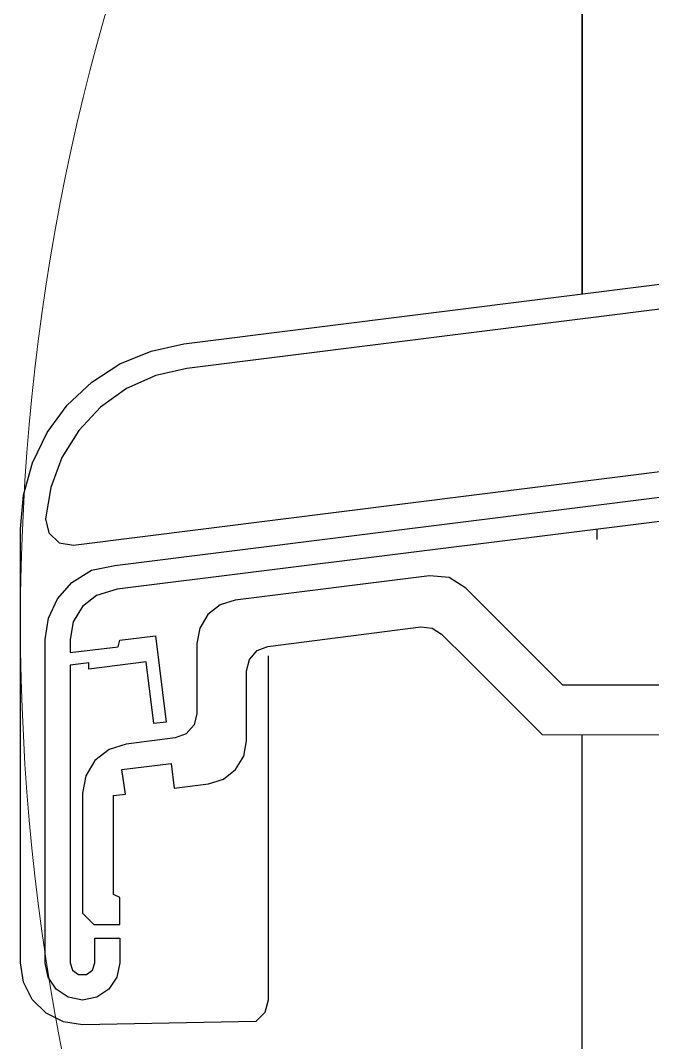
# Model space of a CAD drawing. Header units: millimetres. Extents: x 3755 to 5685, y 4194 to 7013.
# Drawn here: x 4731.5 to 4833.3, y 5254.9 to 5419.6 of the extents above; entities that cross this region are included whole.
import ezdxf

# ---------------------------------------------------------------- set-up
doc = ezdxf.new("R2010")
doc.units = ezdxf.units.MM
doc.layers.add('Xella 025', color=7, linetype='Continuous', lineweight=25)
doc.layers.add('Xella-Schraff', color=7, linetype='Continuous', lineweight=13)

msp = doc.modelspace()

# ---------------------------------------------------------------- linework, layer by layer
at = {"layer": 'Xella 025'}
for p, q in [((4821.99, 5375.58), (4821.99, 5559.65)), ((4821.99, 5559.65), (4821.99, 5375.58)), ((4757.81, 5367.5), (4988.02, 5396.38)), ((4970.21, 5390.15), (4758.29, 5363.53)), ((4747.49, 5364.27), (4752.5, 5366.35)), ((4752.5, 5366.35), (4757.81, 5367.5)), ((4739.99, 5335.08), (4971.18, 5364.07)), ((4742.94, 5361.32), (4747.49, 5364.27)), ((4758.29, 5363.53), (4753.27, 5362.4)), ((4738.99, 5357.6), (4742.94, 5361.32)), ((4753.27, 5362.4), (4748.57, 5360.3)), ((4748.57, 5360.3), (4744.38, 5357.32)), ((4746.67, 5331.79), (4978.69, 5360.96)), ((4735.78, 5353.23), (4738.99, 5357.6)), ((4744.38, 5357.32), (4740.85, 5353.57)), ((4982.69, 5357.42), (4747.02, 5327.99)), ((4733.41, 5348.35), (4735.78, 5353.23)), ((4740.85, 5353.57), (4738.13, 5349.2)), ((4731.95, 5343.12), (4733.41, 5348.35)), ((4738.13, 5349.2), (4736.33, 5344.38)), ((4731.46, 5337.72), (4731.95, 5343.12)), ((4736.33, 5344.38), (4735.51, 5339.3)), ((4735.51, 5339.3), (4736.04, 5337.05)), ((4731.46, 5267.79), (4731.46, 5337.72)), ((4736.04, 5337.05), (4737.72, 5335.47)), ((4824.4, 5336.01), (4824.4, 5337.66)), ((4737.72, 5335.47), (4739.99, 5335.08)), ((4742.91, 5331.04), (4746.67, 5331.79)), ((4739.72, 5329.05), (4742.91, 5331.04)), ((4797.39, 5330.16), (4766.04, 5326.19)), ((4800.54, 5329.84), (4797.39, 5330.16)), ((4737.42, 5326.45), (4739.72, 5329.05)), ((4803.22, 5328.17), (4800.54, 5329.84)), ((4743.74, 5326.96), (4741.47, 5325.18)), ((4747.02, 5327.99), (4743.74, 5326.96)), ((4807.6, 5323.79), (4803.22, 5328.17)), ((4735.96, 5323.31), (4737.42, 5326.45)), ((4741.47, 5325.18), (4739.98, 5322.71)), ((4763.64, 5325.44), (4761.65, 5323.88)), ((4766.04, 5326.19), (4763.64, 5325.44)), ((4761.65, 5323.88), (4760.35, 5321.72)), ((4807.6, 5323.79), (4818.84, 5312.55)), ((4735.46, 5319.88), (4735.96, 5323.31)), ((4739.98, 5322.71), (4739.46, 5319.88)), ((4760.35, 5321.72), (4759.9, 5319.24)), ((4771.34, 5318.76), (4796, 5321.91)), ((4796, 5321.91), (4797.79, 5321.72)), ((4797.79, 5321.72), (4799.31, 5320.76)), ((4747.46, 5319.77), (4753.23, 5320.47)), ((4753.23, 5320.47), (4754.94, 5306.58)), ((4799.31, 5320.76), (4803.48, 5316.59)), ((4735.46, 5267.79), (4735.46, 5319.88)), ((4739.46, 5319.88), (4739.46, 5317.78)), ((4739.46, 5317.78), (4747.18, 5318.72)), ((4747.18, 5318.72), (4747.46, 5319.77)), ((4759.9, 5319.24), (4759.9, 5307.98)), ((4769.62, 5318.11), (4771.34, 5318.76)), ((4768.35, 5316.68), (4769.62, 5318.11)), ((4771.4, 5317.25), (4771.4, 5261.79)), ((4742.46, 5316.13), (4739.46, 5315.76)), ((4739.46, 5315.76), (4739.46, 5267.79)), ((4751.73, 5316.26), (4742.46, 5315.12)), ((4742.46, 5315.12), (4742.46, 5316.13)), ((4752.95, 5306.34), (4751.73, 5316.26)), ((4767.9, 5314.82), (4768.35, 5316.68)), ((4803.48, 5316.59), (4815.53, 5304.55)), ((4767.9, 5303.55), (4767.9, 5314.82)), ((4818.84, 5312.55), (4984.02, 5312.55)), ((4759.9, 5307.98), (4759.44, 5306.12)), ((4754.94, 5306.58), (4752.95, 5306.34)), ((4759.44, 5306.12), (4758.17, 5304.69)), ((4756.38, 5304.01), (4748.49, 5303.04)), ((4758.17, 5304.69), (4756.38, 5304.01)), ((4815.53, 5304.55), (4984.02, 5304.29)), ((4821.99, 5085.6), (4821.99, 5304.54)), ((4745.74, 5302.18), (4743.47, 5300.4)), ((4748.49, 5303.04), (4745.74, 5302.18)), ((4767.44, 5301.07), (4767.9, 5303.55)), ((4743.47, 5300.4), (4741.98, 5297.93)), ((4766.14, 5298.92), (4767.44, 5301.07)), ((4747.82, 5298.93), (4755.76, 5299.9)), ((4748.38, 5294.96), (4747.82, 5298.93)), ((4755.76, 5299.9), (4756.24, 5295.93)), ((4764.16, 5297.36), (4766.14, 5298.92)), ((4741.98, 5297.93), (4741.46, 5295.1)), ((4761.75, 5296.61), (4764.16, 5297.36)), ((4756.24, 5295.93), (4761.75, 5296.61)), ((4741.46, 5295.1), (4741.46, 5275.79)), ((4746.46, 5294.73), (4748.38, 5294.96)), ((4746.46, 5278.79), (4746.46, 5294.73)), ((4747.46, 5278.31), (4746.46, 5278.79)), ((4747.46, 5273.94), (4747.46, 5278.31)), ((4741.46, 5275.79), (4743.31, 5273.94)), ((4743.31, 5273.94), (4747.46, 5273.94)), ((4743.46, 5267.79), (4743.46, 5271.79)), ((4743.46, 5271.79), (4747.46, 5271.79)), ((4747.46, 5271.79), (4747.46, 5267.79)), ((4731.95, 5264.7), (4731.46, 5267.79)), ((4735.92, 5265.5), (4735.46, 5267.79)), ((4739.46, 5267.79), (4739.84, 5266.62)), ((4743.08, 5266.62), (4743.46, 5267.79)), ((4747.46, 5267.79), (4747, 5265.5)), ((4739.84, 5266.62), (4740.84, 5265.89)), ((4740.84, 5265.89), (4742.08, 5265.89)), ((4742.08, 5265.89), (4743.08, 5266.62)), ((4733.37, 5261.91), (4731.95, 5264.7)), ((4737.22, 5263.55), (4735.92, 5265.5)), ((4747, 5265.5), (4745.7, 5263.55)), ((4739.17, 5262.25), (4737.22, 5263.55)), ((4745.7, 5263.55), (4743.76, 5262.25)), ((4735.58, 5259.7), (4733.37, 5261.91)), ((4741.46, 5261.79), (4739.17, 5262.25)), ((4743.76, 5262.25), (4741.46, 5261.79)), ((4771.4, 5261.79), (4770.87, 5259.79)), ((4738.37, 5258.28), (4735.58, 5259.7)), ((4770.87, 5259.79), (4769.4, 5258.33)), ((4741.46, 5257.79), (4738.37, 5258.28)), ((4769.4, 5258.33), (4741.46, 5257.79))]:
    msp.add_line(p, q, dxfattribs=at)
at = {"layer": 'Xella-Schraff'}
msp.add_circle((5087, 5322.63), 355.54, dxfattribs=at)

doc.saveas('drawing.dxf')
